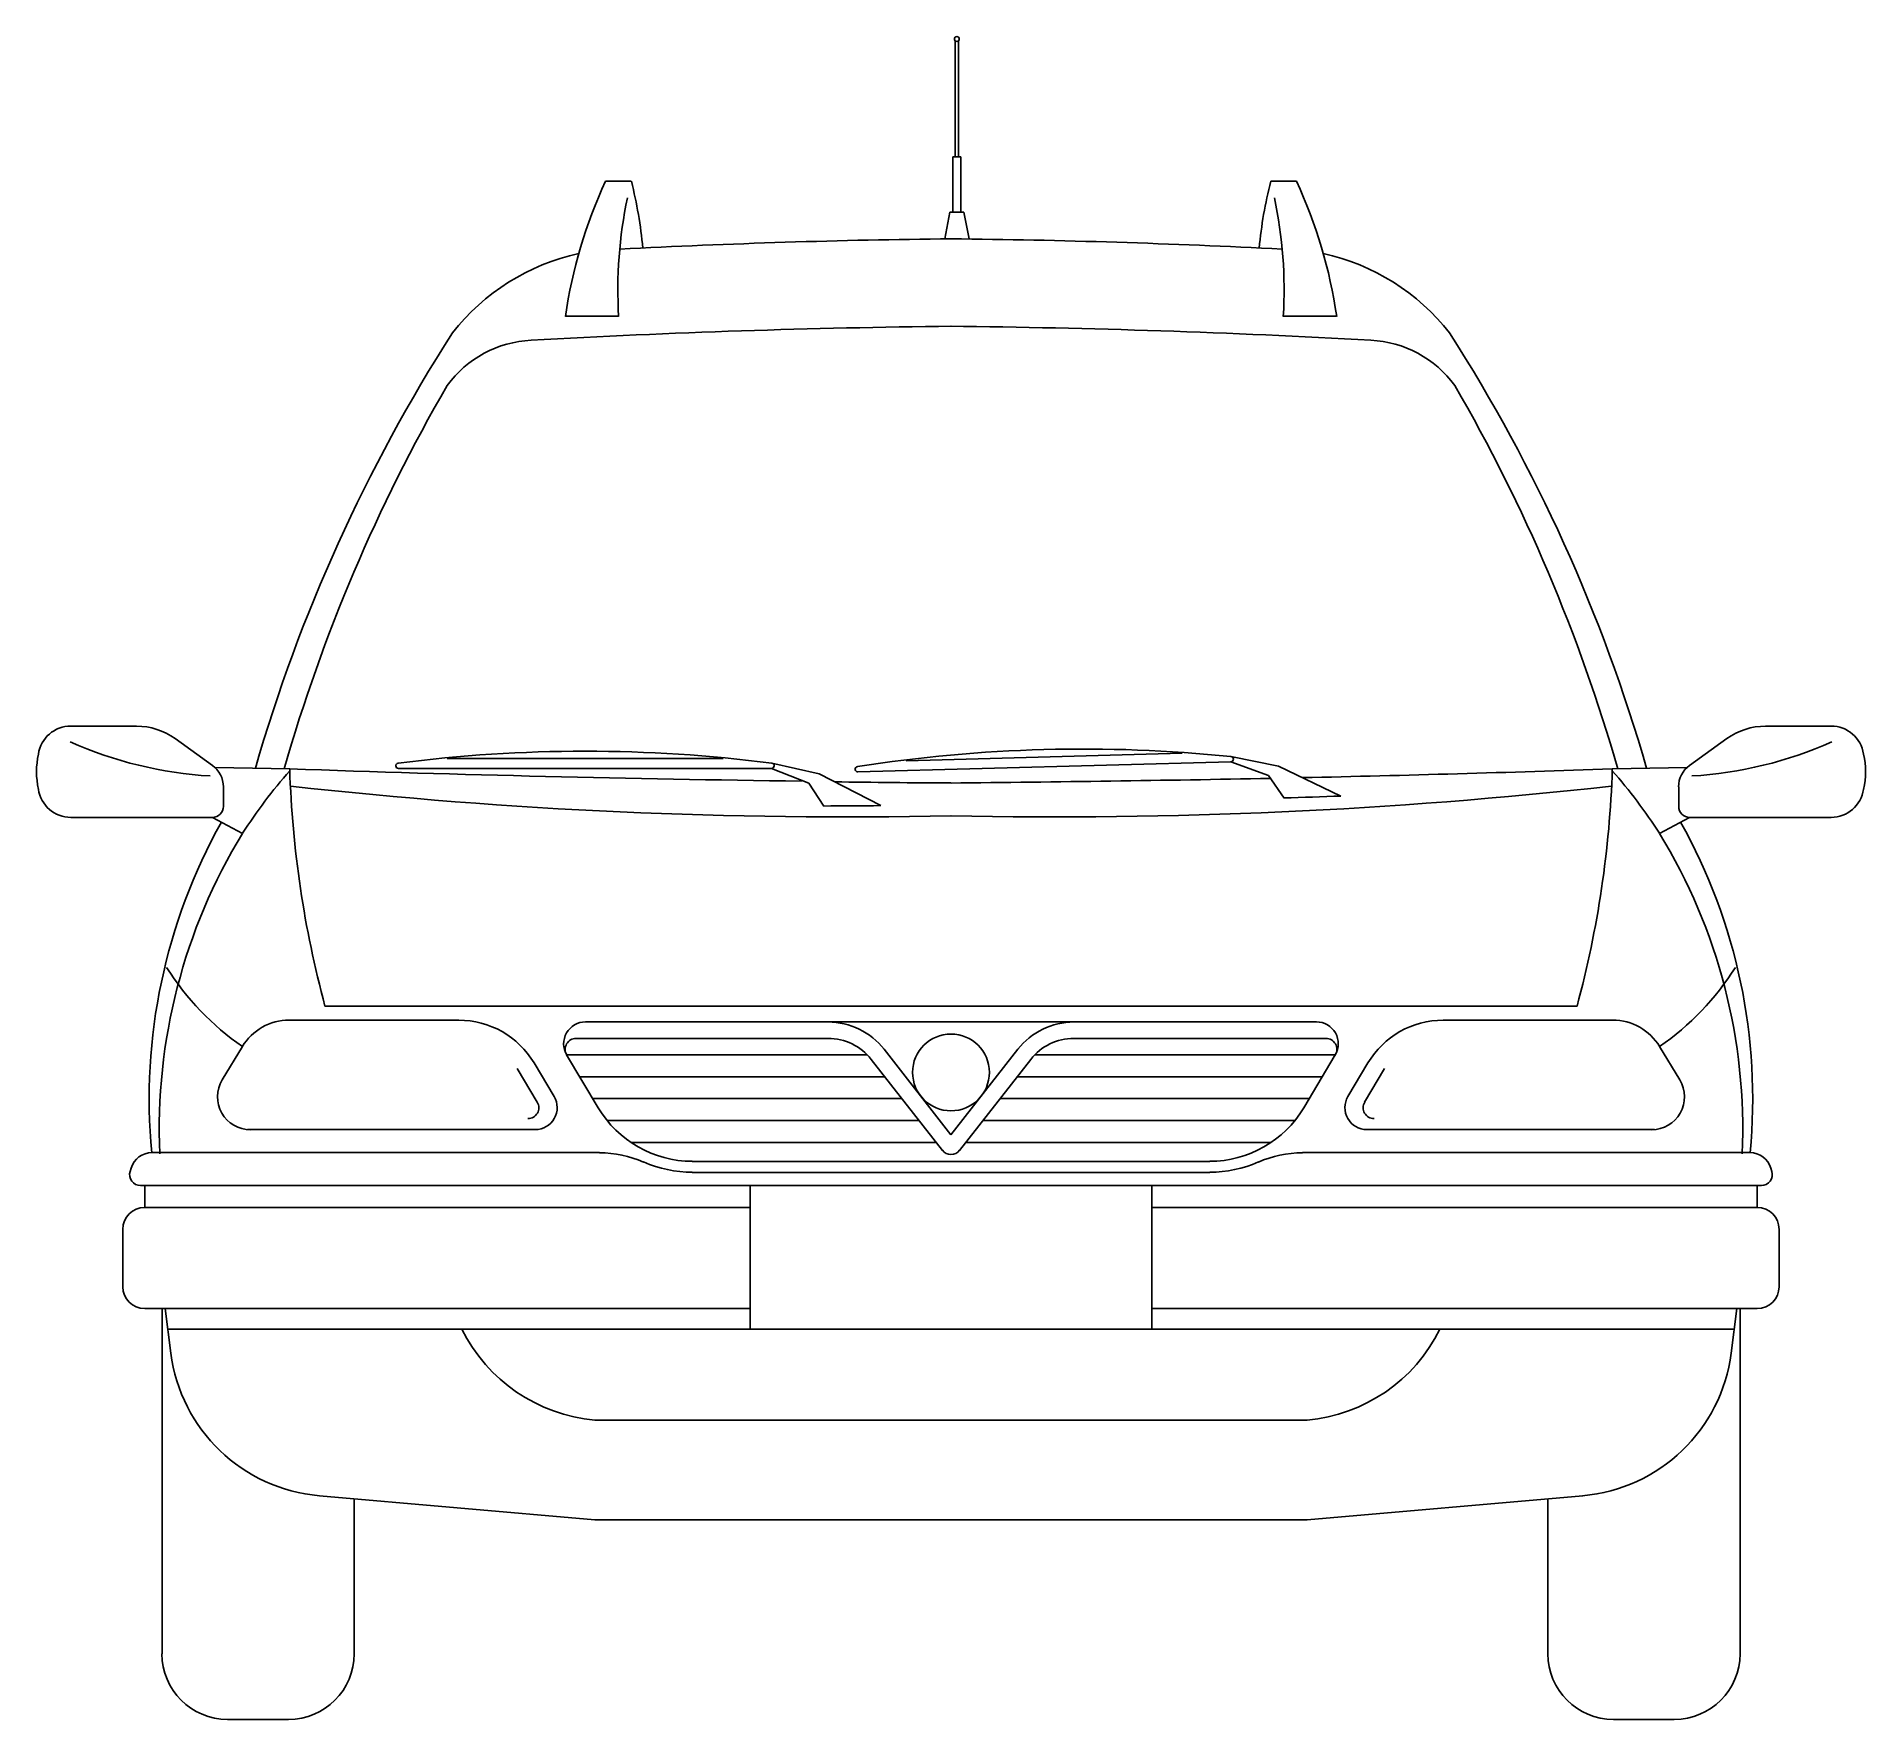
# Model space of a CAD drawing. Extents: x -0.26 to 1.63, y 0 to 1.74.
import ezdxf

# ---------------------------------------------------------------- set-up
doc = ezdxf.new("R2010")
doc.units = 0
doc.header["$MEASUREMENT"] = 0
doc.layers.get('0').update_dxf_attribs({"linetype": 'CONTINUOUS'})

msp = doc.modelspace()

# ---------------------------------------------------------------- linework, layer by layer
at = {"color": 9}
for p, q in [((0.6877, 1.6121), (0.6877, 1.7318)), ((0.6911, 1.6121), (0.6911, 1.7318)), ((0.6853, 1.5548), (0.6853, 1.6121)), ((0.6853, 1.6121), (0.6934, 1.6121)), ((0.6934, 1.5548), (0.6934, 1.6121)), ((0.6769, 1.5275), (0.682, 1.5548)), ((0.682, 1.5548), (0.6967, 1.5548)), ((0.7019, 1.5274), (0.6967, 1.5548)), ((0.1134, 0.981), (0.4982, 0.981)), ((0.1635, 0.9913), (0.4482, 0.9913)), ((0.4982, 0.981), (0.5366, 0.966)), ((0.4985, 0.9865), (0.5472, 0.9754)), ((0.5873, 0.9775), (0.972, 0.9878)), ((0.637, 0.989), (0.9217, 0.9967)), ((0.972, 0.9878), (1.0107, 0.9739)), ((0.9721, 0.9933), (1.0211, 0.9835)), ((1.0211, 0.9835), (1.0855, 0.9525)), ((0.5366, 0.966), (0.5522, 0.9423)), ((0.5472, 0.9754), (0.6108, 0.9427)), ((1.0107, 0.9739), (1.027, 0.9505)), ((0.0376, 0.736), (0.6833, 0.736)), ((1.3291, 0.736), (0.6833, 0.736)), ((0.3064, 0.7195), (0.6833, 0.7195)), ((1.0602, 0.7195), (0.6833, 0.7195)), ((0.2967, 0.7026), (0.5565, 0.7026)), ((1.07, 0.7026), (0.8101, 0.7026)), ((0.2869, 0.6856), (0.5969, 0.6856)), ((0.2869, 0.6855), (0.3194, 0.6309)), ((0.6744, 0.5871), (0.601, 0.6809)), ((0.6833, 0.6032), (0.6144, 0.6914)), ((0.6833, 0.6032), (0.7523, 0.6914)), ((0.6922, 0.5871), (0.7656, 0.6809)), ((1.0798, 0.6856), (0.7698, 0.6856)), ((1.0797, 0.6855), (1.0473, 0.6309)), ((0.236, 0.6715), (0.2566, 0.6368)), ((0.3003, 0.663), (0.615, 0.663)), ((1.0663, 0.663), (0.7516, 0.663)), ((1.1306, 0.6715), (1.11, 0.6368)), ((0.3138, 0.6405), (0.6327, 0.6405)), ((1.0529, 0.6405), (0.734, 0.6405)), ((0.3285, 0.6179), (0.6504, 0.6179)), ((1.0382, 0.6179), (0.7163, 0.6179)), ((0.353, 0.5953), (0.668, 0.5953)), ((1.0137, 0.5953), (0.6986, 0.5953)), ((0.4165, 0.5757), (0.6833, 0.5757)), ((0.9502, 0.5757), (0.6833, 0.5757)), ((-0.1526, 0.5508), (0.6833, 0.5508)), ((0.4763, 0.4027), (0.4763, 0.5508)), ((1.5192, 0.5508), (0.6833, 0.5508)), ((0.8904, 0.4027), (0.8904, 0.5508)), ((-0.1483, 0.5282), (0.4763, 0.5282)), ((1.5149, 0.5282), (0.8904, 0.5282)), ((-0.1246, 0.4027), (0.6833, 0.4027)), ((1.4913, 0.4027), (0.6833, 0.4027)), ((0.6833, 0.3089), (0.3161, 0.3089)), ((0.6833, 0.3089), (1.0506, 0.3089))]:
    msp.add_line(p, q, dxfattribs=at)
for p, q in [((0.327, 1.5868), (0.3536, 1.5868)), ((1.0396, 1.5868), (1.0131, 1.5868)), ((0.3405, 1.4475), (0.2856, 1.4475)), ((1.0261, 1.4475), (1.0811, 1.4475)), ((-0.1568, 1.0247), (-0.2245, 1.0247)), ((1.5235, 1.0247), (1.5911, 1.0247)), ((-0.0785, 0.9842), (-0.117, 1.0119)), ((1.4452, 0.9842), (1.4837, 1.0119)), ((-0.0758, 0.982), (0.0012, 0.9806)), ((1.4425, 0.982), (1.3655, 0.9806)), ((-0.0672, 0.9621), (-0.0672, 0.9419)), ((1.4339, 0.9621), (1.4339, 0.9419)), ((-0.2245, 0.9306), (-0.0785, 0.9306)), ((-0.0785, 0.9306), (-0.0474, 0.9141)), ((1.4452, 0.9306), (1.4141, 0.9141)), ((1.5911, 0.9306), (1.4452, 0.9306)), ((0.0007, 0.7214), (0.1756, 0.7214)), ((1.3659, 0.7214), (1.191, 0.7214)), ((-0.0476, 0.6941), (-0.0683, 0.6597)), ((1.4143, 0.6941), (1.435, 0.6597)), ((0.2533, 0.6772), (0.2739, 0.6426)), ((1.1134, 0.6772), (1.0928, 0.6426)), ((-0.0424, 0.6085), (0.2545, 0.6085)), ((1.409, 0.6085), (1.1122, 0.6085)), ((-0.1624, 0.5687), (-0.1634, 0.5654)), ((-0.1408, 0.5847), (0.3206, 0.5847)), ((-0.1408, 0.5847), (0.3206, 0.5847)), ((1.5074, 0.5847), (1.046, 0.5847)), ((1.5074, 0.5847), (1.046, 0.5847)), ((1.529, 0.5687), (1.53, 0.5654)), ((-0.1483, 0.5282), (-0.1483, 0.5508)), ((0.4165, 0.5644), (0.6833, 0.5644)), ((0.9502, 0.5644), (0.6833, 0.5644)), ((1.5149, 0.5282), (1.5149, 0.5508)), ((-0.1709, 0.5056), (-0.1709, 0.4464)), ((1.5375, 0.5056), (1.5375, 0.4464)), ((-0.1483, 0.4239), (-0.1274, 0.4239)), ((-0.1305, 0.0678), (-0.1305, 0.4239)), ((-0.1274, 0.4239), (0.4763, 0.4239)), ((-0.1274, 0.4239), (-0.1214, 0.3778)), ((1.494, 0.4239), (0.8904, 0.4239)), ((1.494, 0.4239), (1.4881, 0.3778)), ((1.5149, 0.4239), (1.494, 0.4239)), ((1.4972, 0.0678), (1.4972, 0.4239)), ((0.3161, 0.2058), (0.0318, 0.2307)), ((0.0678, 0.2276), (0.0678, 0.0678)), ((1.0506, 0.2058), (1.3349, 0.2307)), ((1.2989, 0.2276), (1.2989, 0.0678)), ((0.6833, 0.2058), (0.3161, 0.2058)), ((0.6833, 0.2058), (1.0506, 0.2058)), ((0, 0), (-0.0628, 0)), ((1.3667, 0), (1.4294, 0))]:
    msp.add_line(p, q)
msp.add_circle((0.6894, 1.7336), 0.0025, dxfattribs=at)
for centre, radius, start, end in [((0.7844, 1.3749), 0.5041, 155.1381, 171.7214), ((-0.0894, 1.475), 0.4569, 5.3893, 14.1631), ((1.4561, 1.475), 0.4569, 165.8369, 174.6107), ((0.5823, 1.3749), 0.5041, 8.2786, 24.8619), ((0.7966, 1.475), 0.4569, 168.0415, 183.4556), ((0.57, 1.475), 0.4569, 356.5444, 11.9585), ((0.3472, 1.2914), 0.2259, 102.2284, 142.0453), ((0.7752, -6.8752), 8.4032, 90.62638, 92.95757), ((0.5915, -6.8752), 8.4032, 87.04243, 89.37362), ((1.0195, 1.2914), 0.2259, 37.9547, 77.7716), ((0.7813, -8.0267), 9.4644, 90.58848, 93.21655), ((0.5854, -8.0267), 9.4644, 86.78345, 89.41152), ((1.6067, 0.5092), 1.7074, 147.3518, 163.9501), ((0.2553, 1.31), 0.1129, 92.5499, 144.1398), ((1.1114, 1.31), 0.1129, 35.8602, 87.4501), ((-0.24, 0.5092), 1.7074, 16.0499, 32.6482), ((1.6815, 0.4971), 1.754, 149.9236, 163.9965), ((-0.3149, 0.4971), 1.754, 16.0035, 30.0764), ((-0.2245, 0.9909), 0.0339, 90, 171.5151), ((-0.1568, 0.9566), 0.0681, 54.2622, 90), ((1.5235, 0.9566), 0.0681, 90, 125.7378), ((1.5911, 0.9909), 0.0339, 8.4849, 90), ((-0.1712, 0.9777), 0.0887, 168.152, 191.848), ((-0.0945, 0.9621), 0.0273, 0, 54.2622), ((1.4611, 0.9621), 0.0273, 125.7378, 180), ((1.5379, 0.9777), 0.0887, 348.152, 11.848), ((0.4073, 0.6218), 0.5406, 138.6838, 147.262), ((0.8339, 24.6587), 23.6927, 267.98582, 269.26284), ((0.7292, 12.0407), 11.0747, 269.14051, 269.76255), ((0.3327, 36.5739), 35.6096, 270.5642, 271.09442), ((0.5327, 24.6587), 23.6927, 271.24127, 272.01418), ((0.9594, 0.6218), 0.5406, 32.738, 41.3162), ((-0.2245, 0.9645), 0.0339, 188.4849, 270), ((1.5911, 0.9645), 0.0339, 270, 351.5151), ((0.4414, 0.6401), 0.5851, 150.7851, 185.4347), ((-0.0785, 0.9419), 0.0113, 270, 0), ((1.4452, 0.9419), 0.0113, 180, 270), ((0.9252, 0.6401), 0.5851, 354.5653, 29.2149), ((0.0007, 0.6649), 0.0565, 90, 148.9532), ((0.1756, 0.6311), 0.0903, 30.7364, 90), ((1.191, 0.6311), 0.0903, 90, 149.2636), ((1.3659, 0.6649), 0.0565, 31.0468, 90), ((-0.0393, 0.6422), 0.0339, 148.9532, 270), ((0.2545, 0.6311), 0.0226, 270, 30.7364), ((1.1122, 0.6311), 0.0226, 149.2636, 270), ((1.406, 0.6422), 0.0339, 270, 31.0468), ((-0.1408, 0.5621), 0.0226, 90, 163.073), ((0.3206, 0.4717), 0.1129, 66.1573, 90), ((0.4165, 0.6887), 0.1242, 246.1573, 270), ((0.9502, 0.6887), 0.1242, 270, 293.8427), ((1.046, 0.4717), 0.1129, 90, 113.8427), ((1.5074, 0.5621), 0.0226, 16.927, 90), ((-0.1526, 0.5621), 0.0113, 163.073, 270), ((1.5192, 0.5621), 0.0113, 270, 16.927), ((-0.1483, 0.5056), 0.0226, 90, 180), ((1.5149, 0.5056), 0.0226, 360, 90), ((-0.1483, 0.4464), 0.0226, 180, 270), ((1.5149, 0.4464), 0.0226, 270, 0), ((0.0466, 0.3995), 0.1694, 187.3435, 264.9962), ((1.3201, 0.3995), 0.1694, 275.0038, 352.6565), ((-0.0628, 0.0678), 0.0678, 180, 270), ((0, 0.0678), 0.0678, 270, 360), ((1.3667, 0.0678), 0.0678, 180, 270), ((1.4294, 0.0678), 0.0678, 270, 0)]:
    msp.add_arc(centre, radius, start, end)
for centre, radius, start, end in [((-0.0567, 1.3861), 0.4135, 245.9625, 266.6686), ((0.8195, -0.4994), 1.5005, 84.1638, 98.9193), ((1.4234, 1.3861), 0.4135, 273.3314, 294.0375), ((0.1134, 0.9838), 0.00272, 96.0783, 270), ((0.3058, -0.5016), 1.5005, 82.6223, 97.3777), ((0.4982, 0.9838), 0.00272, 270, 83.9217), ((0.5872, 0.9802), 0.00272, 97.6199, 271.5416), ((0.9719, 0.9906), 0.00272, 271.5416, 85.4632), ((1.0703, 1.0145), 1.0696, 181.8166, 195.0949), ((0.576, 6.123), 5.192, 263.6522, 271.1834), ((0.7906, 6.123), 5.192, 268.8166, 276.3478), ((0.2964, 1.0145), 1.0696, 344.9051, 358.1834), ((0.8175, 8.0078), 7.0603, 271.69969, 272.17539), ((0.5327, 8.0026), 7.0603, 270.1581, 270.6338), ((0.4523, 0.6088), 0.5856, 148.5775, 182.4788), ((0.9144, 0.6088), 0.5856, 357.5212, 31.4225), ((0.1173, 0.9301), 0.2879, 212.424, 235.0593), ((1.2494, 0.9301), 0.2879, 304.9407, 327.576), ((0.3064, 0.697), 0.0226, 90, 210.7364), ((0.5565, 0.6461), 0.0734, 38.0407, 90), ((0.8101, 0.6461), 0.0734, 90, 141.9593), ((1.0602, 0.697), 0.0226, 329.2636, 90), ((0.2967, 0.6913), 0.0113, 90, 210.7364), ((0.5565, 0.6461), 0.0565, 38.0407, 90), ((0.6833, 0.6675), 0.0396, 90, 270), ((0.6833, 0.6675), 0.0396, 270, 90), ((0.8101, 0.6461), 0.0565, 90, 141.9593), ((1.07, 0.6913), 0.0113, 329.2636, 90), ((0.2469, 0.6311), 0.0113, 270, 30.7364), ((0.4165, 0.6887), 0.1129, 210.7364, 270), ((0.9502, 0.6887), 0.1129, 270, 329.2636), ((1.1198, 0.6311), 0.0113, 149.2636, 270), ((0.6833, 0.5941), 0.0113, 218.0407, 270), ((0.6833, 0.5941), 0.0113, 270, 321.9593), ((0.3308, 0.4776), 0.1694, 206.2646, 264.9962), ((1.0358, 0.4776), 0.1694, 275.0038, 333.7354)]:
    msp.add_arc(centre, radius, start, end, dxfattribs=at)

doc.saveas('drawing.dxf')
